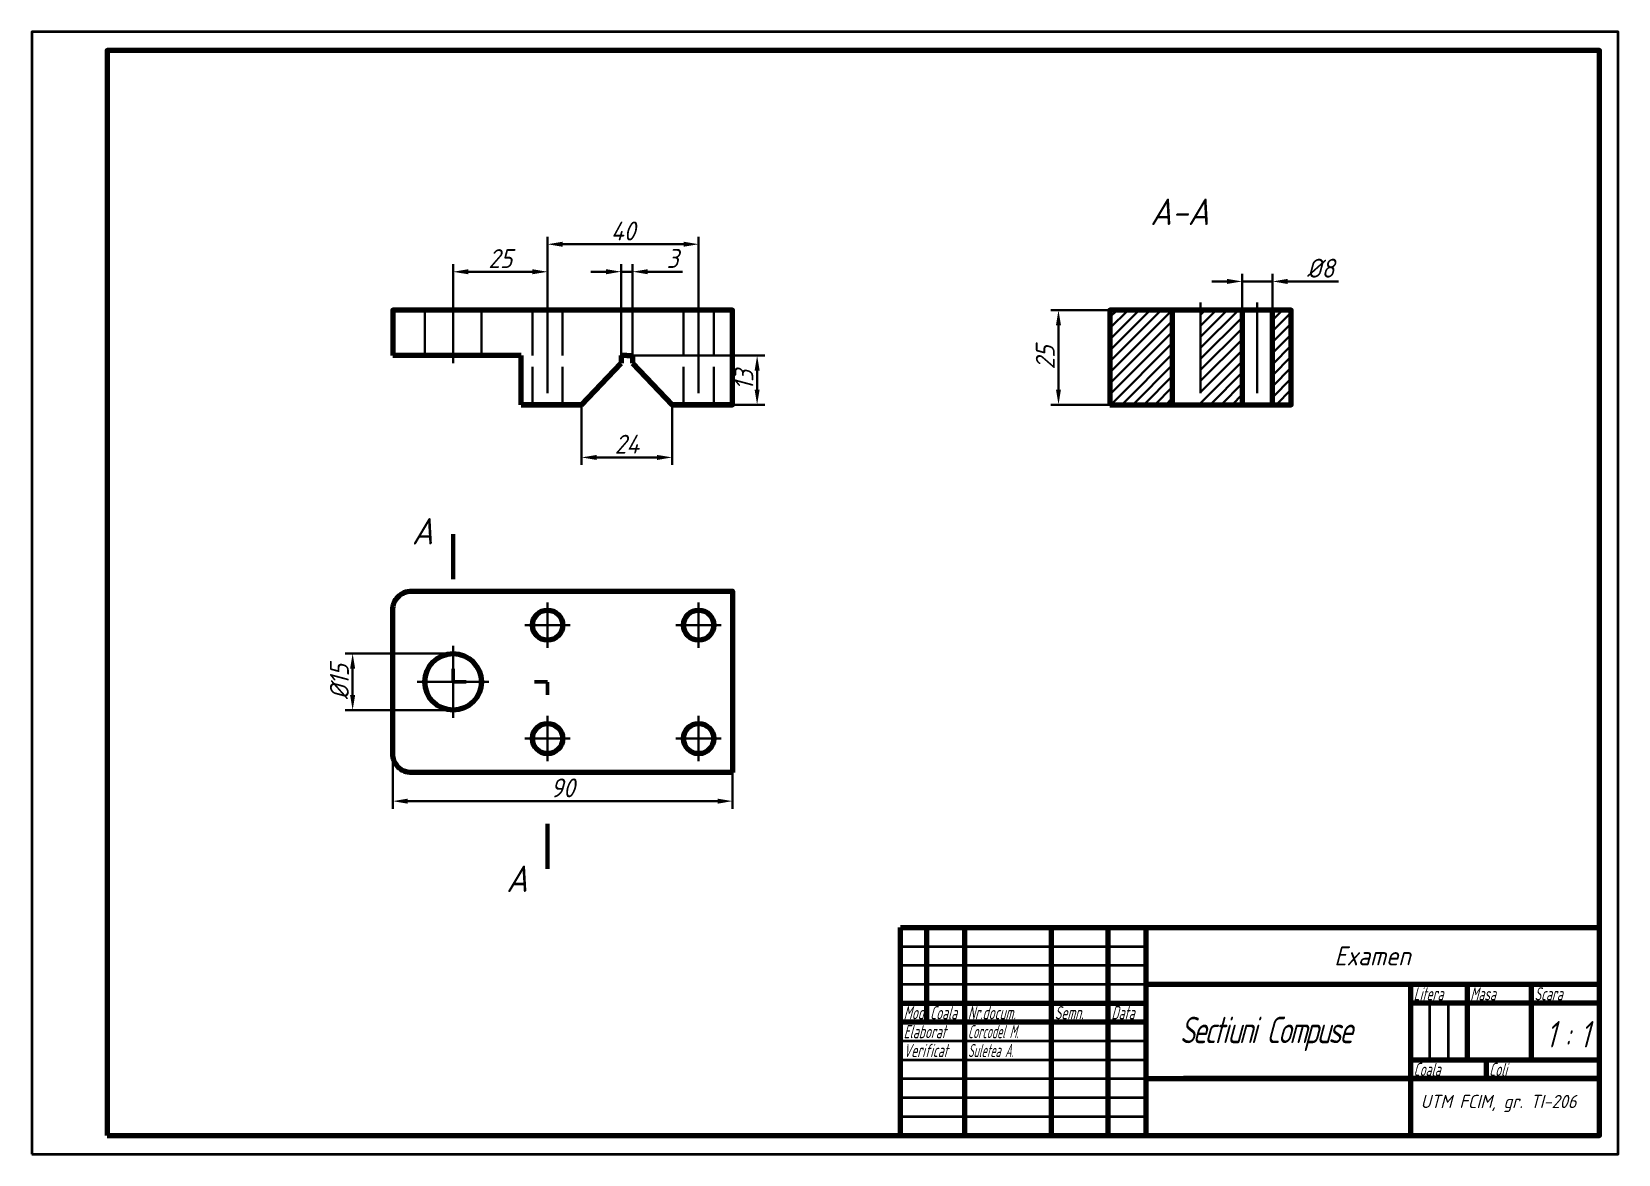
# Model space of a CAD drawing. Header units: millimetres. Extents: x 0 to 420, y 0 to 297.
import ezdxf
from ezdxf.enums import TextEntityAlignment as Align

# ---------------------------------------------------------------- set-up
doc = ezdxf.new("R2010")
doc.units = ezdxf.units.MM
doc.linetypes.add('ACAD_ISO02W100', pattern=[15, 12, -3])
doc.linetypes.add('ACAD_ISO04W100', pattern=[30, 24, -3, 0, -3])
doc.layers.get('0').update_dxf_attribs({"lineweight": 80})
doc.layers.get('Defpoints').update_dxf_attribs({"linetype": 'ACAD_ISO02W100'})
for name, color, linetype, lineweight in [('Axe', 92, 'ACAD_ISO04W100', 30), ('Contur', 12, 'Continuous', 70), ('Cote', 163, 'Continuous', 30), ('Hasura', 31, 'ACAD_ISO04W100', 30), ('Subtire', 53, 'Continuous', 35), ('text3.5', 21, 'Continuous', 35), ('text5', 221, 'Continuous', 50), ('text7', 130, 'Continuous', 70)]:
    doc.layers.add(name, color=color, linetype=linetype, lineweight=lineweight)
doc.layers.add('Invizibil', color=9, linetype='ACAD_ISO02W100', lineweight=30, plot=False)
doc.styles.get("Standard").update_dxf_attribs({"font": 'isocp.shx', "oblique": 15})
doc.dimstyles.new('ISO-25', dxfattribs={"dimtxt": 5, "dimasz": 4, "dimexe": 2, "dimexo": 0, "dimgap": 1, "dimtad": 1, "dimtoh": 1, "dimdec": 0, "dimtxsty": 'Standard', "dimcen": 4, "dimadec": 0, "dimazin": 0, "dimtfac": 1, "dimtdec": 0, "dimtmove": 0, "dimatfit": 3, "dimldrblk": 'DOTSMALL', "dimfxl": 1, "dimlwd": 30, "dimlwe": 30, "dimarcsym": 0})

# ---------------------------------------------------------------- blocks, each defined once
blk = doc.blocks.new('*D23')
at = {"layer": 'Cote', "color": 0, "lineweight": 30, "transparency": 16777216}
for p, q in [((111.55, 132.49), (82.95, 132.49)), ((84.95, 128.49), (84.95, 121.49)), ((111.55, 117.49), (82.95, 117.49))]:
    blk.add_line(p, q, dxfattribs=at)
at = {"layer": 'Cote', "color": 0, "transparency": 16777216}
for points in [[(84.28, 128.49), (85.62, 128.49), (84.95, 132.49)], [(84.28, 121.49), (85.62, 121.49), (84.95, 117.49)]]:
    blk.add_solid(points, dxfattribs=at)
at = {"layer": 'Defpoints', "color": 0, "transparency": 16777216}
for p in [(111.55, 132.49), (84.95, 117.49), (111.55, 117.49)]:
    blk.add_point(p, dxfattribs=at)
at = {"layer": 'Cote', "color": 0, "transparency": 16777216, "insert": (81.45, 124.99), "char_height": 5, "attachment_point": 5, "rotation": 90}
blk.add_mtext('%%C15', dxfattribs=at)
blk = doc.blocks.new('_DotSmall')
at = {"color": 0, "linetype": 'ByBlock', "const_width": 0.5}
blk.add_lwpolyline([(-0.0625, 0, 1), (0.0625, 0, 1)], format="xyb", close=True, dxfattribs=at)
blk = doc.blocks.new('*D25')
at = {"layer": 'Cote', "color": 0, "lineweight": 30, "transparency": 16777216}
for p, q in [((320.44, 223.33), (320.44, 232.94)), ((328.44, 223.33), (328.44, 232.94)), ((316.44, 230.94), (312.44, 230.94)), ((320.44, 230.94), (328.44, 230.94)), ((332.44, 230.94), (345.94, 230.94))]:
    blk.add_line(p, q, dxfattribs=at)
at = {"layer": 'Cote', "color": 0, "transparency": 16777216}
for points in [[(316.44, 231.6), (316.44, 230.27), (320.44, 230.94)], [(332.44, 231.6), (332.44, 230.27), (328.44, 230.94)]]:
    blk.add_solid(points, dxfattribs=at)
at = {"layer": 'Defpoints', "color": 0, "transparency": 16777216}
for p in [(328.44, 230.94), (320.44, 223.33), (328.44, 223.33)]:
    blk.add_point(p, dxfattribs=at)
at = {"layer": 'Cote', "color": 0, "transparency": 16777216, "insert": (341.19, 234.44), "char_height": 5, "attachment_point": 5}
blk.add_mtext('%%C8', dxfattribs=at)
blk = doc.blocks.new('*D26')
at = {"layer": 'Cote', "color": 0, "lineweight": 30, "transparency": 16777216}
for p, q in [((285.44, 223.33), (269.81, 223.33)), ((271.81, 219.33), (271.81, 202.33)), ((285.44, 198.33), (269.81, 198.33))]:
    blk.add_line(p, q, dxfattribs=at)
at = {"layer": 'Cote', "color": 0, "transparency": 16777216}
for points in [[(271.14, 219.33), (272.47, 219.33), (271.81, 223.33)], [(271.14, 202.33), (272.47, 202.33), (271.81, 198.33)]]:
    blk.add_solid(points, dxfattribs=at)
at = {"layer": 'Defpoints', "color": 0, "transparency": 16777216}
for p in [(285.44, 223.33), (271.81, 198.33), (285.44, 198.33)]:
    blk.add_point(p, dxfattribs=at)
at = {"layer": 'Cote', "color": 0, "transparency": 16777216, "insert": (268.31, 210.83), "char_height": 5, "attachment_point": 5, "rotation": 90}
blk.add_mtext('25', dxfattribs=at)
blk = doc.blocks.new('*D27')
at = {"layer": 'Cote', "color": 0, "lineweight": 30, "transparency": 16777216}
for p, q in [((159.05, 211.33), (194.03, 211.33)), ((192.03, 207.33), (192.03, 202.33)), ((185.55, 198.33), (194.03, 198.33))]:
    blk.add_line(p, q, dxfattribs=at)
at = {"layer": 'Cote', "color": 0, "transparency": 16777216}
for points in [[(191.36, 207.33), (192.7, 207.33), (192.03, 211.33)], [(191.36, 202.33), (192.7, 202.33), (192.03, 198.33)]]:
    blk.add_solid(points, dxfattribs=at)
at = {"layer": 'Defpoints', "color": 0, "transparency": 16777216}
for p in [(159.05, 211.33), (185.55, 198.33), (192.03, 198.33)]:
    blk.add_point(p, dxfattribs=at)
at = {"layer": 'Cote', "color": 0, "transparency": 16777216, "insert": (188.53, 204.83), "char_height": 5, "attachment_point": 5, "rotation": 90}
blk.add_mtext('13', dxfattribs=at)
blk = doc.blocks.new('*D28')
at = {"layer": 'Cote', "color": 0, "lineweight": 30, "transparency": 16777216}
for p, q in [((111.55, 223.33), (111.55, 235.49)), ((136.55, 223.33), (136.55, 235.49)), ((115.55, 233.49), (132.55, 233.49))]:
    blk.add_line(p, q, dxfattribs=at)
at = {"layer": 'Cote', "color": 0, "transparency": 16777216}
for points in [[(115.55, 234.16), (115.55, 232.83), (111.55, 233.49)], [(132.55, 234.16), (132.55, 232.83), (136.55, 233.49)]]:
    blk.add_solid(points, dxfattribs=at)
at = {"layer": 'Defpoints', "color": 0, "transparency": 16777216}
for p in [(136.55, 233.49), (111.55, 223.33), (136.55, 223.33)]:
    blk.add_point(p, dxfattribs=at)
at = {"layer": 'Cote', "color": 0, "transparency": 16777216, "insert": (124.05, 236.99), "char_height": 5, "attachment_point": 5}
blk.add_mtext('25', dxfattribs=at)
blk = doc.blocks.new('*D29')
at = {"layer": 'Cote', "color": 0, "lineweight": 30, "transparency": 16777216}
for p, q in [((136.55, 223.33), (136.55, 242.78)), ((140.55, 240.78), (172.55, 240.78)), ((176.55, 223.33), (176.55, 242.78))]:
    blk.add_line(p, q, dxfattribs=at)
at = {"layer": 'Cote', "color": 0, "transparency": 16777216}
for points in [[(140.55, 241.45), (140.55, 240.11), (136.55, 240.78)], [(172.55, 241.45), (172.55, 240.11), (176.55, 240.78)]]:
    blk.add_solid(points, dxfattribs=at)
at = {"layer": 'Defpoints', "color": 0, "transparency": 16777216}
for p in [(176.55, 240.78), (136.55, 223.33), (176.55, 223.33)]:
    blk.add_point(p, dxfattribs=at)
at = {"layer": 'Cote', "color": 0, "transparency": 16777216, "insert": (156.55, 244.28), "char_height": 5, "attachment_point": 5}
blk.add_mtext('40', dxfattribs=at)
blk = doc.blocks.new('*D31')
at = {"layer": 'Cote', "color": 0, "lineweight": 30, "transparency": 16777216}
for p, q in [((95.55, 105.99), (95.55, 91.43)), ((185.55, 100.99), (185.55, 91.43)), ((181.55, 93.43), (99.55, 93.43))]:
    blk.add_line(p, q, dxfattribs=at)
at = {"layer": 'Cote', "color": 0, "transparency": 16777216}
for points in [[(99.55, 94.09), (99.55, 92.76), (95.55, 93.43)], [(181.55, 94.09), (181.55, 92.76), (185.55, 93.43)]]:
    blk.add_solid(points, dxfattribs=at)
at = {"layer": 'Defpoints', "color": 0, "transparency": 16777216}
for p in [(95.55, 105.99), (185.55, 100.99), (95.55, 93.43)]:
    blk.add_point(p, dxfattribs=at)
at = {"layer": 'Cote', "color": 0, "transparency": 16777216, "insert": (140.55, 96.93), "char_height": 5, "attachment_point": 5}
blk.add_mtext('90', dxfattribs=at)
blk = doc.blocks.new('*D32')
at = {"layer": 'Cote', "color": 0, "lineweight": 30, "transparency": 16777216}
for p, q in [((145.55, 198.33), (145.55, 182.37)), ((169.55, 198.33), (169.55, 182.37)), ((149.55, 184.37), (165.55, 184.37))]:
    blk.add_line(p, q, dxfattribs=at)
at = {"layer": 'Cote', "color": 0, "transparency": 16777216}
for points in [[(149.55, 185.03), (149.55, 183.7), (145.55, 184.37)], [(165.55, 185.03), (165.55, 183.7), (169.55, 184.37)]]:
    blk.add_solid(points, dxfattribs=at)
at = {"layer": 'Defpoints', "color": 0, "transparency": 16777216}
for p in [(145.55, 198.33), (169.55, 198.33), (169.55, 184.37)]:
    blk.add_point(p, dxfattribs=at)
at = {"layer": 'Cote', "color": 0, "transparency": 16777216, "insert": (157.55, 187.87), "char_height": 5, "attachment_point": 5}
blk.add_mtext('24', dxfattribs=at)
blk = doc.blocks.new('*D34')
at = {"layer": 'Cote', "color": 0, "lineweight": 30, "transparency": 16777216}
for p, q in [((156.05, 211.33), (156.05, 235.51)), ((159.05, 211.33), (159.05, 235.51)), ((152.05, 233.51), (148.05, 233.51)), ((156.05, 233.51), (159.05, 233.51)), ((163.05, 233.51), (172.25, 233.51))]:
    blk.add_line(p, q, dxfattribs=at)
at = {"layer": 'Cote', "color": 0, "transparency": 16777216}
for points in [[(152.05, 234.17), (152.05, 232.84), (156.05, 233.51)], [(163.05, 234.17), (163.05, 232.84), (159.05, 233.51)]]:
    blk.add_solid(points, dxfattribs=at)
at = {"layer": 'Defpoints', "color": 0, "transparency": 16777216}
for p in [(159.05, 233.51), (156.05, 211.33), (159.05, 211.33)]:
    blk.add_point(p, dxfattribs=at)
at = {"layer": 'Cote', "color": 0, "transparency": 16777216, "insert": (169.65, 237.01), "char_height": 5, "attachment_point": 5}
blk.add_mtext('3', dxfattribs=at)

msp = doc.modelspace()

# ---------------------------------------------------------------- hatches: boundary and pattern name
at = {"layer": 'Hasura'}
h = msp.add_hatch(dxfattribs=at)
h.set_pattern_fill('ANSI31', color=256, scale=0.65)
h.set_pattern_definition([(45, (95.7656, -12), (-1.459292, 1.459292), [])])
h.paths.add_polyline_path([(301.94, 223.33), (285.44, 223.33), (285.44, 198.33), (301.94, 198.33)])
h.paths.add_polyline_path([(333.44, 223.33), (328.44, 223.33), (328.44, 198.33), (333.44, 198.33)])
h.paths.add_polyline_path([(320.44, 223.33), (309.44, 223.33), (309.44, 198.33), (320.44, 198.33)])

# ---------------------------------------------------------------- linework, layer by layer
at = {"layer": 'Axe'}
for p, q in [((111.55, 225.33), (111.55, 209.33)), ((136.55, 225.33), (136.55, 196.33)), ((176.55, 225.33), (176.55, 196.33)), ((309.44, 225.33), (309.44, 196.33)), ((324.44, 225.33), (324.44, 196.33)), ((136.55, 133.99), (136.55, 145.99)), ((176.55, 145.99), (176.55, 133.99)), ((130.55, 139.99), (142.55, 139.99)), ((182.55, 139.99), (170.55, 139.99)), ((111.55, 115.49), (111.55, 134.49)), ((102.05, 124.99), (121.05, 124.99)), ((136.55, 115.99), (136.55, 103.99)), ((176.55, 103.99), (176.55, 115.99)), ((130.55, 109.99), (142.55, 109.99)), ((182.55, 109.99), (170.55, 109.99))]:
    msp.add_line(p, q, dxfattribs=at)
at = {"layer": 'Contur'}
for p, q in [((301.94, 223.33), (301.94, 198.33)), ((320.44, 223.33), (320.44, 198.33)), ((328.44, 198.33), (328.44, 223.33)), ((129.55, 211.33), (95.55, 211.33)), ((129.55, 198.33), (129.55, 211.33)), ((157.55, 211.33), (156.05, 211.33)), ((156.05, 211.33), (156.05, 209.33)), ((157.55, 211.33), (159.05, 211.33)), ((159.05, 211.33), (159.05, 209.33)), ((145.55, 198.33), (156.05, 209.33)), ((159.05, 209.33), (169.55, 198.33)), ((129.55, 198.33), (145.55, 198.33)), ((145.55, 198.33), (129.55, 198.33)), ((185.55, 198.33), (169.55, 198.33)), ((230, 5), (230, 60)), ((230, 5), (230, 60)), ((230, 60), (415, 60)), ((230, 5), (230, 60)), ((237, 35), (237, 60)), ((247, 5), (247, 60)), ((247, 5), (247, 60)), ((270, 5), (270, 60)), ((270, 5), (270, 60)), ((285, 5), (285, 60)), ((295, 5), (295, 60)), ((295, 45), (415, 45)), ((365, 45), (365, 5)), ((380, 45), (380, 25)), ((397, 25), (397, 45)), ((415, 45), (415, 45)), ((415, 45), (415, 45)), ((230, 40), (295, 40)), ((415, 40), (365, 40)), ((230, 35), (295, 35)), ((365, 25), (415, 25)), ((385, 25), (385, 20)), ((295, 20), (415, 20)), ((415, 20), (304.9, 20))]:
    msp.add_line(p, q, dxfattribs=at)
for points in [[(20, 5), (415, 5), (415, 292), (20, 292)], [(285.44, 198.33), (333.44, 198.33), (333.44, 223.33), (285.44, 223.33)]]:
    msp.add_lwpolyline(points, close=True, dxfattribs=at)
for points in [[(169.55, 198.33), (185.55, 198.33), (185.55, 223.33), (95.55, 223.33), (95.55, 211.33)], [(129.55, 198.33), (145.55, 198.33)]]:
    msp.add_lwpolyline(points, dxfattribs=at)
msp.add_lwpolyline([(185.55, 100.99), (100.55, 100.99, -0.414214), (95.55, 105.99), (95.55, 143.99, -0.414214), (100.55, 148.99), (185.55, 148.99)], format="xyb", close=True, dxfattribs=at)
for centre, radius in [((136.55, 139.99), 4), ((176.55, 139.99), 4), ((111.55, 124.99), 7.5), ((136.55, 109.99), 4), ((176.55, 109.99), 4)]:
    msp.add_circle(centre, radius, dxfattribs=at)
at = {"layer": 'Cote'}
for points, const_width in [([(111.55, 152.15), (111.55, 164.15)], 1.2), ([(111.55, 124.99), (111.55, 128.49)], 1), ([(111.55, 124.99), (115.05, 124.99)], 1), ([(136.55, 124.99), (133.05, 124.99)], 1), ([(136.55, 124.99), (136.55, 121.49)], 1), ([(136.55, 75.5), (136.55, 87.5)], 1.2)]:
    msp.add_lwpolyline(points, dxfattribs=dict(at, const_width=const_width))
for points in [[(111.55, 160.15, 0, 2, 0), (106.55, 160.15, 0, 0, 0), (98.55, 160.15, 0, 0, 0)], [(136.55, 79.5, 0, 2, 0), (131.55, 79.5, 0, 0, 0), (123.55, 79.5, 0, 0, 0)]]:
    msp.add_lwpolyline(points, format="xyseb", dxfattribs=at)
at = {"layer": 'Invizibil'}
for p, q in [((104.05, 223.33), (104.05, 211.33)), ((119.05, 223.33), (119.05, 211.33)), ((132.55, 223.33), (132.55, 198.33)), ((140.55, 223.33), (140.55, 198.33)), ((172.55, 223.33), (172.55, 198.33)), ((180.55, 223.33), (180.55, 198.33))]:
    msp.add_line(p, q, dxfattribs=at)
at = {"layer": 'Subtire'}
for p, q in [((230, 55), (295, 55)), ((230, 50), (295, 50)), ((230, 45), (295, 45)), ((370, 40), (370, 25)), ((375, 40), (375, 25)), ((230, 30), (295, 30)), ((230, 25), (295, 25)), ((230, 20), (295, 20)), ((230, 15), (295, 15)), ((230, 10), (295, 10))]:
    msp.add_line(p, q, dxfattribs=at)
msp.add_lwpolyline([(0, 0), (420, 0), (420, 297), (0, 297)], close=True, dxfattribs=at)
at = {"layer": 'text5'}
msp.add_line((320, 0), (320, 0), dxfattribs=at)

# ---------------------------------------------------------------- texts
at = {"layer": 'text3.5', "char_height": 3.5, "attachment_point": 1}
for s, width, insert in [('{\\Fisocp|c238;\\W0.7;Litera}', 4.3941, (365.81, 44.2)), ('{\\Fisocp|c238;\\W0.7;Masa}', 4.3941, (380.81, 44.2)), ('{\\Fisocp|c238;\\W0.7;Scara}', 4.3941, (397.81, 44.2)), ('{\\Fisocp|c238;\\W0.7;Mod.}', 4.3941, (230.81, 39.2)), ('{\\Fisocp|c238;\\W0.7;Coala}', 4.3941, (237.81, 39.2)), ('{\\Fisocp|c238;\\W0.7;Nr.docum.}', 4.3941, (247.81, 39.2)), ('{\\Fisocp|c238;\\W0.7;Semn.}', 4.3941, (270.81, 39.2)), ('{\\Fisocp|c238;\\W0.7;Data}', 4.3941, (285.81, 39.2)), ('{\\Fisocp|c238;\\W0.7;Elaborat}', 4.3941, (230.81, 34.2)), ('{\\W0.6;Corcodel M.}', 22.189, (247.81, 34.2)), ('{\\Fisocp|c238;\\W0.7;Verificat}', 4.3941, (230.81, 29.2)), ('{\\W0.6;Suletea A.}', 22.189, (247.81, 29.2)), ('{\\Fisocp|c238;\\W0.7;Coala}', 4.3941, (365.81, 24.2)), ('{\\Fisocp|c238;\\W0.7;Coli}', 4.3941, (385.81, 24.2))]:
    msp.add_mtext_dynamic_manual_height_columns(s, width=width, gutter_width=12.5, heights=[0], dxfattribs=dict(at, insert=insert))
at = {"layer": 'text5', "oblique": 15}
msp.add_text('Examen', height=5, dxfattribs=at).set_placement((354.92, 52.48), align=Align.MIDDLE)
at = {"layer": 'text5', "insert": (367.68, 15.71), "char_height": 3.5, "attachment_point": 1}
msp.add_mtext_dynamic_manual_height_columns('UTM FCIM, gr. TI-206', width=54.2101, gutter_width=17.5, heights=[14.87], dxfattribs=at)
at = {"layer": 'text7', "char_height": 7, "attachment_point": 1}
for s, width, heights, insert in [('A-A', 7.5738, [0], (296.1, 252.86)), ('A', 7.5738, [0], (100.62, 168.34)), ('A', 7.5738, [0], (125.62, 76.39)), ('{\\W0.8;\\T0.85;1 : 1}', 16.2769, [7.63], (400.87, 35.24))]:
    msp.add_mtext_dynamic_manual_height_columns(s, width=width, gutter_width=17.5, heights=heights, dxfattribs=dict(at, insert=insert))
at = {"layer": 'text7'}
note = msp.add_mtext_dynamic_manual_height_columns('{\\W0.8;\\T0.85;Sectiuni Compuse\\P}', width=57.03, gutter_width=17.5, heights=[14.14, 0], dxfattribs=dict(at, insert=(303.94, 36.39), char_height=7, attachment_point=1))

# ---------------------------------------------------------------- dimensions: what is measured, and where the dimension line sits
at = {"layer": 'Cote'}
dim = msp.add_linear_dim(base=(176.55, 240.78), p1=(136.55, 223.33), p2=(176.55, 223.33), dimstyle='ISO-25', dxfattribs=at)
dim.commit()
dim.dimension.update_dxf_attribs({"geometry": '*D29', "text_midpoint": (156.55, 240.78), "dimtype": 160})
for base, p1, p2, picture, middle in [((136.55, 233.49), (111.55, 223.33), (136.55, 223.33), '*D28', (124.05, 236.99)), ((159.05, 233.51), (156.05, 211.33), (159.05, 211.33), '*D34', (169.65, 237.01)), ((169.55, 184.37), (145.55, 198.33), (169.55, 198.33), '*D32', (157.55, 187.87)), ((95.55, 93.43), (185.55, 100.99), (95.55, 105.99), '*D31', (140.55, 96.93))]:
    dim = msp.add_linear_dim(base=base, p1=p1, p2=p2, dimstyle='ISO-25', dxfattribs=at)
    dim.commit()
    dim.dimension.update_dxf_attribs({"geometry": picture, "text_midpoint": middle})
dim = msp.add_linear_dim(base=(328.44, 230.94), p1=(320.44, 223.33), p2=(328.44, 223.33), text='%%C<>', dimstyle='ISO-25', dxfattribs=at)
dim.commit()
dim.dimension.update_dxf_attribs({"geometry": '*D25', "text_midpoint": (341.19, 234.44)})
for base, p1, p2, picture, middle in [((271.81, 198.33), (285.44, 223.33), (285.44, 198.33), '*D26', (268.31, 210.83)), ((192.03, 198.33), (159.05, 211.33), (185.55, 198.33), '*D27', (188.53, 204.83))]:
    dim = msp.add_linear_dim(base=base, p1=p1, p2=p2, angle=90, dimstyle='ISO-25', dxfattribs=at)
    dim.commit()
    dim.dimension.update_dxf_attribs({"geometry": picture, "text_midpoint": middle})
dim = msp.add_linear_dim(base=(84.95, 117.49), p1=(111.55, 132.49), p2=(111.55, 117.49), angle=90, text='%%C<>', dimstyle='ISO-25', dxfattribs=at)
dim.commit()
dim.dimension.update_dxf_attribs({"geometry": '*D23', "text_midpoint": (81.45, 124.99)})

doc.saveas('drawing.dxf')
